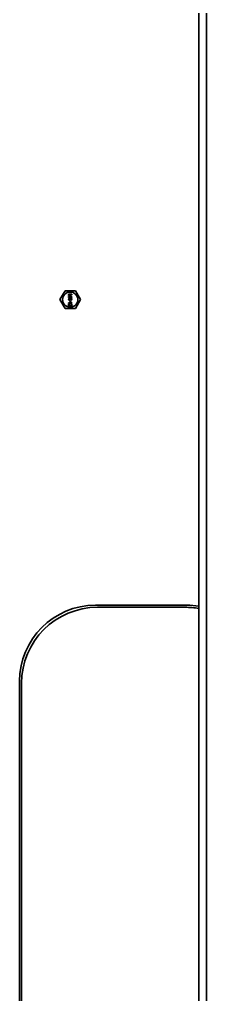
# Model space of a CAD drawing. Header units: millimetres. Extents: x 32496 to 166256, y 3504 to 23939.
# Drawn here: x 41930.9 to 42004.6, y 16429.3 to 16813.8 of the extents above; entities that cross this region are included whole.
import ezdxf

# ---------------------------------------------------------------- set-up
doc = ezdxf.new("R2010")
doc.units = ezdxf.units.MM
doc.layers.get('0').update_dxf_attribs({"lineweight": 35})

msp = doc.modelspace()

# ---------------------------------------------------------------- linework, layer by layer
at = {"linetype": 'Continuous'}
for p, q in [((42001.64, 17717.349), (42001.64, 15208.349)), ((42004.64, 17717.349), (42004.64, 15208.349)), ((41946.898, 16703.349), (41948.919, 16706.849)), ((41952.96, 16706.849), (41948.919, 16706.849)), ((41950.29, 16705.386), (41950.29, 16705.549)), ((41950.29, 16705.549), (41951.59, 16705.549)), ((41951.59, 16705.549), (41951.59, 16705.305)), ((41952.96, 16706.849), (41954.981, 16703.349)), ((41948.919, 16699.849), (41946.898, 16703.349)), ((41951.313, 16705.386), (41950.29, 16705.007)), ((41951.313, 16705.386), (41950.29, 16705.386)), ((41950.29, 16704.79), (41950.29, 16705.007)), ((41950.29, 16704.79), (41951.313, 16704.411)), ((41950.29, 16704.249), (41950.29, 16704.411)), ((41950.29, 16704.411), (41951.313, 16704.411)), ((41951.59, 16704.249), (41950.29, 16704.249)), ((41950.317, 16703.734), (41950.29, 16703.599)), ((41950.29, 16703.463), (41950.29, 16703.599)), ((41950.29, 16703.463), (41950.317, 16703.328)), ((41950.29, 16701.919), (41950.29, 16702.082)), ((41950.29, 16702.082), (41951.368, 16702.082)), ((41951.59, 16701.919), (41950.29, 16701.919)), ((41950.29, 16700.728), (41950.29, 16701.703)), ((41950.29, 16701.703), (41950.428, 16701.703)), ((41950.4, 16703.869), (41950.317, 16703.734)), ((41950.317, 16703.328), (41950.4, 16703.192)), ((41950.511, 16703.951), (41950.4, 16703.869)), ((41950.4, 16703.192), (41950.511, 16703.111)), ((41950.428, 16704.899), (41951.59, 16705.305)), ((41951.59, 16704.492), (41950.428, 16704.899)), ((41950.428, 16703.626), (41950.456, 16703.707)), ((41950.428, 16703.626), (41950.428, 16703.436)), ((41950.456, 16703.355), (41950.428, 16703.436)), ((41951.12, 16700.944), (41950.428, 16701.703)), ((41950.456, 16703.707), (41950.511, 16703.788)), ((41950.511, 16703.274), (41950.456, 16703.355)), ((41950.649, 16704.005), (41950.511, 16703.951)), ((41950.511, 16703.788), (41950.594, 16703.842)), ((41950.594, 16703.219), (41950.511, 16703.274)), ((41950.511, 16703.111), (41950.649, 16703.057)), ((41950.594, 16703.842), (41950.677, 16703.869)), ((41950.677, 16703.192), (41950.594, 16703.219)), ((41950.843, 16704.032), (41950.649, 16704.005)), ((41950.788, 16703.057), (41950.649, 16703.057)), ((41950.76, 16703.869), (41950.677, 16703.869)), ((41950.677, 16703.192), (41950.76, 16703.192)), ((41950.705, 16702.624), (41950.705, 16702.678)), ((41950.705, 16702.678), (41950.898, 16702.678)), ((41950.898, 16702.624), (41950.705, 16702.624)), ((41950.76, 16703.869), (41950.843, 16703.842)), ((41950.843, 16703.219), (41950.76, 16703.192)), ((41950.788, 16702.84), (41950.76, 16702.813)), ((41950.76, 16702.813), (41950.898, 16702.678)), ((41950.898, 16702.624), (41950.76, 16702.488)), ((41950.76, 16702.488), (41950.788, 16702.461)), ((41950.788, 16703.057), (41950.926, 16703.111)), ((41950.954, 16702.678), (41950.788, 16702.84)), ((41950.788, 16702.461), (41950.954, 16702.624)), ((41950.843, 16704.032), (41951.037, 16704.032)), ((41950.843, 16703.842), (41950.898, 16703.788)), ((41950.898, 16703.274), (41950.843, 16703.219)), ((41950.898, 16703.788), (41950.954, 16703.707)), ((41950.954, 16703.355), (41950.898, 16703.274)), ((41950.926, 16703.111), (41951.009, 16703.192)), ((41950.954, 16703.707), (41950.981, 16703.626)), ((41950.981, 16703.436), (41950.954, 16703.355)), ((41951.12, 16702.84), (41950.954, 16702.678)), ((41950.954, 16702.624), (41951.12, 16702.461)), ((41951.092, 16703.734), (41950.981, 16703.897)), ((41951.037, 16703.897), (41950.981, 16703.897)), ((41950.981, 16703.436), (41950.981, 16703.626)), ((41951.009, 16703.192), (41951.092, 16703.328)), ((41951.009, 16702.678), (41951.147, 16702.813)), ((41951.009, 16702.678), (41951.203, 16702.678)), ((41951.147, 16702.488), (41951.009, 16702.624)), ((41951.203, 16702.624), (41951.009, 16702.624)), ((41951.23, 16704.005), (41951.037, 16704.032)), ((41951.037, 16703.897), (41951.203, 16703.869)), ((41951.12, 16703.599), (41951.092, 16703.734)), ((41951.092, 16703.328), (41951.12, 16703.463)), ((41951.12, 16703.599), (41951.12, 16703.463)), ((41951.147, 16702.813), (41951.12, 16702.84)), ((41951.12, 16702.461), (41951.147, 16702.488)), ((41951.175, 16702.244), (41951.368, 16702.082)), ((41951.175, 16702.244), (41951.396, 16702.244)), ((41951.203, 16703.869), (41951.286, 16703.842)), ((41951.203, 16702.678), (41951.203, 16702.624)), ((41951.368, 16703.951), (41951.23, 16704.005)), ((41951.286, 16703.842), (41951.368, 16703.788)), ((41951.368, 16703.301), (41951.286, 16703.247)), ((41951.286, 16703.111), (41951.286, 16703.247)), ((41951.286, 16703.111), (41951.368, 16703.138)), ((41951.286, 16701.54), (41951.286, 16701.676)), ((41951.396, 16701.649), (41951.286, 16701.676)), ((41951.479, 16703.869), (41951.368, 16703.951)), ((41951.368, 16703.788), (41951.424, 16703.707)), ((41951.424, 16703.382), (41951.368, 16703.301)), ((41951.368, 16703.138), (41951.479, 16703.219)), ((41951.59, 16702.082), (41951.396, 16702.244)), ((41951.507, 16701.54), (41951.396, 16701.649)), ((41951.424, 16703.707), (41951.451, 16703.626)), ((41951.451, 16703.463), (41951.424, 16703.382)), ((41951.451, 16703.463), (41951.451, 16703.626)), ((41951.562, 16703.734), (41951.479, 16703.869)), ((41951.479, 16703.219), (41951.562, 16703.355)), ((41951.59, 16703.599), (41951.562, 16703.734)), ((41951.562, 16703.355), (41951.59, 16703.49)), ((41951.59, 16704.492), (41951.59, 16704.249)), ((41951.59, 16703.599), (41951.59, 16703.49)), ((41951.59, 16702.082), (41951.59, 16701.919)), ((41954.981, 16703.349), (41952.96, 16699.849)), ((41948.919, 16699.849), (41952.96, 16699.849)), ((41950.428, 16700.728), (41950.29, 16700.728)), ((41950.428, 16701.486), (41950.428, 16700.728)), ((41950.428, 16701.486), (41951.037, 16700.809)), ((41951.037, 16700.809), (41951.12, 16700.755)), ((41951.23, 16700.89), (41951.12, 16700.944)), ((41951.12, 16700.755), (41951.23, 16700.728)), ((41951.23, 16700.89), (41951.286, 16700.89)), ((41951.286, 16700.728), (41951.23, 16700.728)), ((41951.286, 16701.54), (41951.368, 16701.486)), ((41951.368, 16700.944), (41951.286, 16700.89)), ((41951.286, 16700.728), (41951.396, 16700.755)), ((41951.368, 16701.486), (41951.424, 16701.405)), ((41951.424, 16701.026), (41951.368, 16700.944)), ((41951.396, 16700.755), (41951.507, 16700.863)), ((41951.424, 16701.405), (41951.451, 16701.269)), ((41951.451, 16701.161), (41951.424, 16701.026)), ((41951.451, 16701.161), (41951.451, 16701.269)), ((41951.562, 16701.432), (41951.507, 16701.54)), ((41951.507, 16700.863), (41951.562, 16700.972)), ((41951.59, 16701.242), (41951.562, 16701.432)), ((41951.562, 16700.972), (41951.59, 16701.134)), ((41951.59, 16701.242), (41951.59, 16701.134)), ((41996.94, 16582.849), (41960.94, 16582.849)), ((41961.74, 16582.049), (41996.14, 16582.049)), ((41930.94, 16552.849), (41930.94, 16311.849)), ((41931.74, 16312.649), (41931.74, 16552.049))]:
    msp.add_line(p, q, dxfattribs=at)
msp.add_circle((41950.94, 16703.349), 3, dxfattribs=at)
for centre, start, end in [((41960.94, 16552.849), 90, 180), ((41996.94, 16552.849), 80.98077, 90), ((41961.74, 16552.049), 90, 180), ((41996.14, 16552.049), 79.42269, 90)]:
    msp.add_arc(centre, 30, start, end, dxfattribs=at)

doc.saveas('drawing.dxf')
